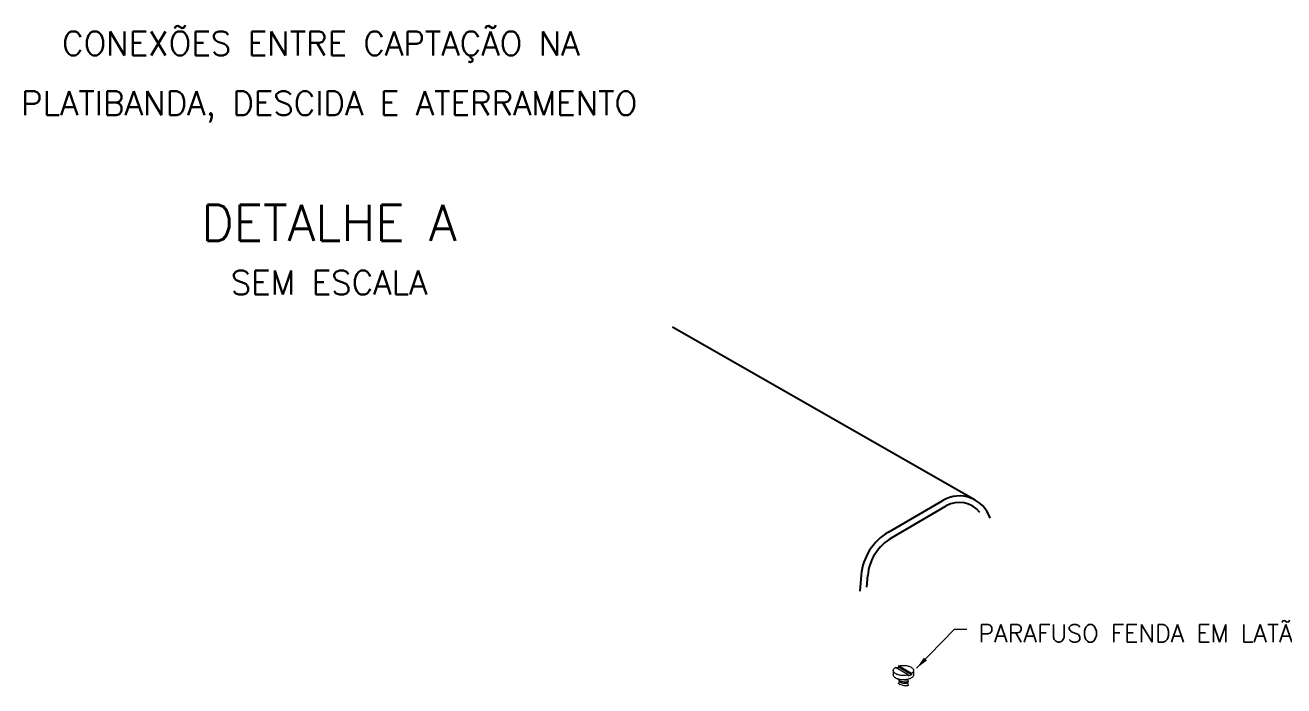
# Paper-space layout 'Layout4' of a CAD drawing. Header units: millimetres. Extents: x 16 to 267, y 19 to 196.
# Drawn here: x 53.43 to 77.11, y 91.73 to 104.15 of the extents above; entities that cross this region are included whole.
import ezdxf
from ezdxf.enums import TextEntityAlignment as Align

# ---------------------------------------------------------------- set-up
doc = ezdxf.new("R2010")
doc.units = ezdxf.units.MM
for name, color, linetype in [('C01', 1, 'Continuous'), ('C02', 42, 'Continuous'), ('C03', 7, 'Continuous'), ('C04', 5, 'Continuous'), ('C05', 4, 'Continuous')]:
    doc.layers.add(name, color=color, linetype=linetype)
doc.styles.add('100CL', font='romans.shx', dxfattribs={"height": 25})
doc.styles.add('140CL', font='romans.shx', dxfattribs={"height": 100})
doc.styles.add('80CL', font='romans.shx', dxfattribs={"height": 2})

psp = doc.layouts.new('Layout4')

# ---------------------------------------------------------------- linework, layer by layer
at = {"layer": 'C01', "lineweight": 0}
for points in [[(70.047, 91.805, -0.24548), (70.042, 91.798, -0.082009), (70.016, 91.792, -0.04047), (69.988, 91.792, -0.029714), (69.949, 91.798, -0.029714), (69.912, 91.808, -0.04047), (69.885, 91.82, -0.082009), (69.865, 91.836, -0.24548), (69.862, 91.844, -0.24548)], [(70.047, 91.739, -0.24548), (70.042, 91.732, -0.082009), (70.016, 91.726, -0.04047), (69.988, 91.726, -0.029714), (69.949, 91.732, -0.029714), (69.912, 91.742, -0.04047), (69.885, 91.754, -0.082009), (69.865, 91.77, -0.24548), (69.862, 91.778, -0.24548)], [(70.031, 91.778, -0.24548), (70.026, 91.772, -0.082009), (70.005, 91.767, -0.04047), (69.982, 91.768, -0.029714), (69.95, 91.772, -0.029714), (69.919, 91.781, -0.04047), (69.898, 91.79, -0.082009), (69.881, 91.803, -0.24548), (69.879, 91.81, -0.24548)], [(70.031, 91.844, -0.24548), (70.026, 91.838, -0.082009), (70.005, 91.833, -0.04047), (69.982, 91.834, -0.029714), (69.95, 91.838, -0.013189), (69.936, 91.842, -0.04047)]]:
    psp.add_lwpolyline(points, format="xyb", dxfattribs=at)
at = {"layer": 'C02', "lineweight": 0}
for p, q in [((70.203, 92.057), (70.919, 92.789)), ((70.919, 92.789), (71.15, 92.789)), ((69.764, 92.015), (69.764, 91.934)), ((70.047, 91.931), (69.803, 92.072)), ((69.862, 92.075), (69.826, 92.059)), ((69.862, 92.099), (69.862, 92.075)), ((70.106, 91.958), (69.862, 92.099)), ((70.106, 91.934), (69.862, 92.075)), ((70.106, 91.934), (70.047, 91.908)), ((70.047, 91.931), (70.047, 91.908)), ((70.106, 91.958), (70.106, 91.934)), ((70.145, 92.015), (70.145, 91.934)), ((69.879, 91.81), (69.862, 91.778)), ((69.866, 91.835), (69.879, 91.81)), ((69.866, 91.769), (69.879, 91.744)), ((70.031, 91.844), (70.047, 91.805)), ((70.043, 91.799), (70.031, 91.778)), ((70.031, 91.778), (70.047, 91.739))]:
    psp.add_line(p, q, dxfattribs=at)
for points in [[(69.764, 92.015, -0.174705), (69.776, 92.047, -0.06738), (69.803, 92.072, -0.064948)], [(70.047, 91.931, -0.016409), (70.032, 91.928, -0.051099), (69.954, 91.92, -0.051099), (69.877, 91.928, -0.064948), (69.82, 91.948, -0.104203), (69.776, 91.983, -0.174705), (69.764, 92.015, -0.174705)], [(70.145, 91.934, -0.174705), (70.133, 91.901, -0.104203), (70.089, 91.866, -0.064948), (70.032, 91.846, -0.051099), (69.954, 91.838, -0.051099), (69.877, 91.846, -0.064948), (69.82, 91.866, -0.104203), (69.776, 91.901, -0.174705), (69.764, 91.934, -0.174705)], [(69.862, 92.099, -0.016409), (69.877, 92.102, -0.051099), (69.954, 92.11, -0.051099), (70.032, 92.102, -0.064948), (70.089, 92.082, -0.104203), (70.133, 92.047, -0.174705), (70.145, 92.015, -0.174705), (70.133, 91.983, -0.06738), (70.106, 91.958, -0.064948)]]:
    psp.add_lwpolyline(points, format="xyb", dxfattribs=at)
psp.add_solid([(70.34, 92.256), (70.397, 92.201), (70.203, 92.057)], dxfattribs=at)
at = {"layer": 'C03'}
for p, q in [((71.305, 95.221), (65.613, 98.471)), ((69.672, 94.615), (70.697, 95.215)), ((69.733, 94.509), (70.759, 95.109)), ((69.161, 93.809), (69.134, 93.506)), ((69.282, 93.798), (69.263, 93.581))]:
    psp.add_line(p, q, dxfattribs=at)
for centre, major_axis, start_param, end_param in [((71.006, 94.685), (-0.433, 0.433), 4.245999, 6.026028), ((71.006, 94.685), (-0.347, 0.347), 4.593711, 6.026139), ((70.196, 93.718), (0.735, 0.735), 1.313834, 2.268164), ((70.196, 93.718), (-0.648, 0.648), -0.257046, 0.6974)]:
    psp.add_ellipse(centre, major_axis=major_axis, ratio=1, start_param=start_param, end_param=end_param, dxfattribs=at)

# ---------------------------------------------------------------- texts
at = {"layer": 'C03', "style": '80CL'}
psp.add_text('PARAFUSO FENDA EM LATÃO 4,2 X 32 mm', height=0.33, dxfattribs=at).set_placement((71.365, 92.547))
at = {"layer": 'C04', "color": 5}
for s, style, p in [('CONEXÕES ENTRE CAPTAÇÃO NA ', '140CL', (59.149, 103.811)), ('PLATIBANDA, DESCIDA E ATERRAMENTO', '140CL', (59.149, 102.686)), ('SEM ESCALA', '100CL', (59.149, 99.311))]:
    psp.add_text(s, height=0.45, dxfattribs=dict(at, style=style)).set_placement(p, align=Align.MIDDLE_CENTER)
at = {"layer": 'C05', "style": '140CL'}
psp.add_text('DETALHE A', height=0.675, dxfattribs=at).set_placement((59.149, 100.436), align=Align.MIDDLE_CENTER)

doc.saveas('drawing.dxf')
